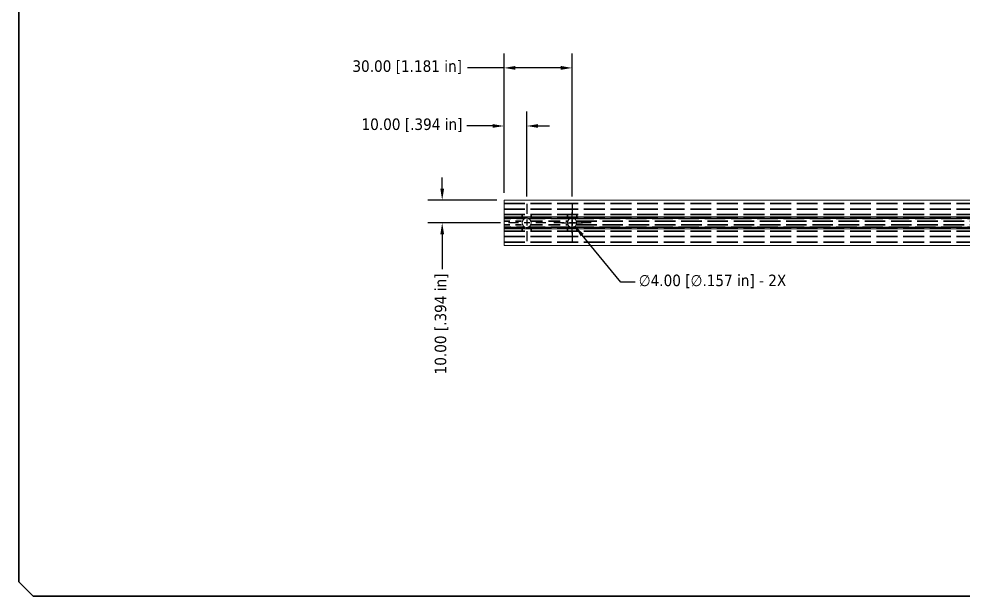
# Model space of a CAD drawing. Header units: inches. Extents: x 1 to 33.8, y 0.5 to 21.5.
# Drawn here: x 1 to 17.38, y 0.5 to 10.52 of the extents above; entities that cross this region are included whole.
import ezdxf

# ---------------------------------------------------------------- set-up
doc = ezdxf.new("R2010")
doc.units = ezdxf.units.IN
doc.header["$LTSCALE"] = 2
doc.header["$MEASUREMENT"] = 0
doc.linetypes.add('CHAIN', pattern=[0.7087, 0.4724, -0.0591, 0.1181, -0.0591])
doc.linetypes.add('DASHED', pattern=[0.2067, 0.1654, -0.0413])
doc.layers.get('0').update_dxf_attribs({"lineweight": 25})
for name, color, linetype, lineweight in [('Center Mark (ANSI)', 7, 'Continuous', 25), ('Dimension (ANSI)', 7, 'Continuous', 25), ('TITLE', 7, 'Continuous', 35), ('Visible (ANSI)', 7, 'Continuous', 18)]:
    doc.layers.add(name, color=color, linetype=linetype, lineweight=lineweight)
doc.layers.add('Hidden (ANSI)', color=9, linetype='DASHED', lineweight=35, true_color=0x808080)
doc.styles.add('Note Text (ANSI)', font='tahoma.ttf')
doc.dimstyles.new('Default - mm [in] (ANSI)', dxfattribs={"dimscale": 2, "dimtxt": 0.1, "dimasz": 0.098425, "dimexe": 0.125, "dimexo": 0.063, "dimgap": 0.031496, "dimtad": 0, "dimtoh": 1, "dimlfac": 25.4, "dimrnd": 1e-08, "dimzin": 4, "dimdsep": 46, "dimtxsty": 'Note Text (ANSI)', "dimcen": 0.09, "dimdle": 0.393701, "dimclrd": 256, "dimclre": 256, "dimclrt": 256, "dimadec": 1, "dimazin": 1, "dimtfac": 1.2, "dimtofl": 0, "dimtmove": 0, "dimatfit": 3, "dimfxl": 0, "dimtolj": 1, "dimtzin": 4, "dimlwd": -1, "dimlwe": -1, "dimarcsym": 0})

# ---------------------------------------------------------------- blocks, each defined once
blk = doc.blocks.new('Borders B-Size')
at = {"layer": 'TITLE'}
for p, q in [((0.5, 0.375), (0.5, 10.625)), ((0.625, 0.25), (0.5, 0.375)), ((16.75, 0.25), (0.625, 0.25))]:
    blk.add_line(p, q, dxfattribs=at)
blk = doc.blocks.new('*D19')
at = {"layer": 'Defpoints', "color": 0, "transparency": 16777216}
for p in [(9.413, 7.37), (8.341, 6.976), (9.478, 6.976)]:
    blk.add_point(p, dxfattribs=at)
at = {"layer": 'Dimension (ANSI)', "transparency": 16777216}
for p, q in [((8.341, 7.567), (8.341, 7.764)), ((9.287, 7.37), (8.091, 7.37)), ((9.352, 6.976), (8.091, 6.976)), ((8.341, 6.779), (8.341, 6.173))]:
    blk.add_line(p, q, dxfattribs=at)
for points in [[(8.309, 7.567), (8.374, 7.567), (8.341, 7.37)], [(8.309, 6.779), (8.374, 6.779), (8.341, 6.976)]]:
    blk.add_solid(points, dxfattribs=at)
at = {"layer": 'Dimension (ANSI)', "transparency": 16777216, "insert": (8.211, 4.347), "char_height": 0.2, "attachment_point": 1, "rotation": 90, "style": 'Note Text (ANSI)'}
blk.add_mtext('\\A1;10.00 [.394 in]', dxfattribs=at)
blk = doc.blocks.new('*D20')
at = {"layer": 'Defpoints', "color": 0, "transparency": 16777216}
for p in [(9.807, 8.657), (9.413, 7.37), (9.807, 7.305)]:
    blk.add_point(p, dxfattribs=at)
at = {"layer": 'Dimension (ANSI)', "transparency": 16777216}
for p, q in [((9.413, 7.496), (9.413, 8.907)), ((9.807, 7.431), (9.807, 8.907)), ((9.217, 8.657), (8.769, 8.657)), ((10.004, 8.657), (10.201, 8.657))]:
    blk.add_line(p, q, dxfattribs=at)
for points in [[(9.217, 8.69), (9.217, 8.625), (9.413, 8.657)], [(10.004, 8.69), (10.004, 8.625), (9.807, 8.657)]]:
    blk.add_solid(points, dxfattribs=at)
at = {"layer": 'Dimension (ANSI)', "transparency": 16777216, "insert": (6.942, 8.788), "char_height": 0.2, "attachment_point": 1, "style": 'Note Text (ANSI)'}
blk.add_mtext('\\A1;10.00 [.394 in]', dxfattribs=at)
blk = doc.blocks.new('*D21')
at = {"layer": 'Defpoints', "color": 0, "transparency": 16777216}
for p in [(10.595, 9.665), (9.413, 7.37), (10.595, 7.305)]:
    blk.add_point(p, dxfattribs=at)
at = {"layer": 'Dimension (ANSI)', "transparency": 16777216}
for p, q in [((9.413, 7.496), (9.413, 9.915)), ((10.595, 7.431), (10.595, 9.915)), ((9.413, 9.665), (8.779, 9.665)), ((10.398, 9.665), (9.61, 9.665))]:
    blk.add_line(p, q, dxfattribs=at)
for points in [[(9.61, 9.698), (9.61, 9.632), (9.413, 9.665)], [(10.398, 9.698), (10.398, 9.632), (10.595, 9.665)]]:
    blk.add_solid(points, dxfattribs=at)
at = {"layer": 'Dimension (ANSI)', "transparency": 16777216, "insert": (6.784, 9.796), "char_height": 0.2, "attachment_point": 1, "style": 'Note Text (ANSI)'}
blk.add_mtext('\\A1;30.00 [1.181 in]', dxfattribs=at)
blk = doc.blocks.new('*D27')
at = {"layer": 'Defpoints', "color": 0, "transparency": 16777216}
for p in [(10.545, 7.037), (10.644, 6.915)]:
    blk.add_point(p, dxfattribs=at)
at = {"layer": 'Dimension (ANSI)', "transparency": 16777216}
for p, q in [((10.595, 6.796), (10.595, 7.156)), ((10.415, 6.976), (10.775, 6.976)), ((11.438, 5.947), (10.769, 6.763)), ((11.687, 5.947), (11.438, 5.947))]:
    blk.add_line(p, q, dxfattribs=at)
blk.add_solid([(10.795, 6.784), (10.744, 6.742), (10.644, 6.915)], dxfattribs=at)
at = {"layer": 'Dimension (ANSI)', "transparency": 16777216, "insert": (11.75, 6.078), "char_height": 0.2, "attachment_point": 1, "style": 'Note Text (ANSI)'}
blk.add_mtext('\\A1;\\fTahoma|b0|i0;\\H0.2000;∅4.00 [∅.157 in] - 2X', dxfattribs=at)

msp = doc.modelspace()

# ---------------------------------------------------------------- linework, layer by layer
at = {"layer": 'Center Mark (ANSI)', "linetype": 'CHAIN', "ltscale": 0.182523}
for p, q in [((9.807147, 7.305017), (9.807147, 6.647537)), ((10.594548, 7.305017), (10.594548, 6.647537)), ((10.135887, 6.976277), (9.478407, 6.976277)), ((10.923288, 6.976277), (10.265808, 6.976277))]:
    msp.add_line(p, q, dxfattribs=at)
at = {"layer": 'Hidden (ANSI)', "ltscale": 1.093036}
for p, q in [((9.413446, 7.310923), (29.295336, 7.310923)), ((9.413446, 7.212301), (29.295336, 7.212301)), ((9.413446, 7.120175), (29.295336, 7.120175)), ((9.413446, 7.076081), (29.295336, 7.076081)), ((9.413446, 7.058777), (29.295336, 7.058777)), ((9.413446, 6.893777), (29.295336, 6.893777)), ((9.413446, 6.876473), (29.295336, 6.876473)), ((9.413446, 6.832379), (29.295336, 6.832379)), ((9.413446, 6.740253), (29.295336, 6.740253)), ((9.413446, 6.641631), (29.295336, 6.641631))]:
    msp.add_line(p, q, dxfattribs=at)
at = {"layer": 'Hidden (ANSI)', "ltscale": 0.355897}
for p, q in [((9.413446, 7.052463), (9.787256, 7.052463)), ((9.413446, 6.900091), (9.787256, 6.900091))]:
    msp.add_line(p, q, dxfattribs=at)
at = {"layer": 'Hidden (ANSI)', "ltscale": 0.058372}
for p, q in [((9.728407, 7.120175), (9.728407, 7.058777)), ((9.885887, 7.120175), (9.885887, 7.058777)), ((10.515808, 7.120175), (10.515808, 7.058777)), ((10.673288, 7.120175), (10.673288, 7.058777)), ((9.728407, 6.893777), (9.728407, 6.832379)), ((9.885887, 6.893777), (9.885887, 6.832379)), ((10.515808, 6.893777), (10.515808, 6.832379)), ((10.673288, 6.893777), (10.673288, 6.832379))]:
    msp.add_line(p, q, dxfattribs=at)
at = {"layer": 'Hidden (ANSI)', "ltscale": 0.904233}
for p, q in [((9.827038, 7.052463), (10.574657, 7.052463)), ((9.827038, 6.900091), (10.574657, 6.900091))]:
    msp.add_line(p, q, dxfattribs=at)
at = {"layer": 'Hidden (ANSI)', "ltscale": 1.075915}
for p, q in [((10.614439, 7.052463), (29.295336, 7.052463)), ((10.614439, 6.900091), (29.295336, 6.900091))]:
    msp.add_line(p, q, dxfattribs=at)
at = {"layer": 'Hidden (ANSI)', "ltscale": 0.306178}
for p, q in [((9.413446, 7.00793), (9.735049, 7.00793)), ((9.413446, 6.944624), (9.735049, 6.944624))]:
    msp.add_line(p, q, dxfattribs=at)
at = {"layer": 'Hidden (ANSI)', "ltscale": 0.612456}
for p, q in [((9.879245, 7.00793), (10.52245, 7.00793)), ((9.879245, 6.944624), (10.52245, 6.944624))]:
    msp.add_line(p, q, dxfattribs=at)
at = {"layer": 'Hidden (ANSI)', "ltscale": 1.072908}
for p, q in [((10.666646, 7.00793), (29.295336, 7.00793)), ((10.666646, 6.944624), (29.295336, 6.944624))]:
    msp.add_line(p, q, dxfattribs=at)
at = {"layer": 'Hidden (ANSI)', "ltscale": 0.031676}
for points, knots in [([(9.728407, 7.058777), (9.728407, 7.058777), (9.728965, 7.058244), (9.73117, 7.056143), (9.732817, 7.054576), (9.734953, 7.052554), (9.735001, 7.052509), (9.735049, 7.052463)], [0.3509638203, 0.3509638203, 0.3509638203, 0.3509638203, 0.39189348562, 0.39189348562, 0.43282315095, 0.43282315095, 0.43375417953, 0.43375417953, 0.43375417953, 0.43375417953]), ([(9.879245, 7.052463), (9.879293, 7.052509), (9.87934, 7.052554), (9.881477, 7.054576), (9.883123, 7.056143), (9.885329, 7.058244), (9.885887, 7.058777), (9.885887, 7.058777)], [0.97010110168, 0.97010110168, 0.97010110168, 0.97010110168, 0.97103213026, 0.97103213026, 1.01196179558, 1.01196179558, 1.05289146091, 1.05289146091, 1.05289146091, 1.05289146091]), ([(10.515808, 7.058777), (10.515808, 7.058777), (10.516367, 7.058244), (10.518572, 7.056143), (10.520219, 7.054576), (10.522355, 7.052554), (10.522402, 7.052509), (10.52245, 7.052463)], [0.3509638203, 0.3509638203, 0.3509638203, 0.3509638203, 0.39189348562, 0.39189348562, 0.43282315095, 0.43282315095, 0.43375417953, 0.43375417953, 0.43375417953, 0.43375417953]), ([(10.666646, 7.052463), (10.666694, 7.052509), (10.666742, 7.052554), (10.668878, 7.054576), (10.670525, 7.056143), (10.67273, 7.058244), (10.673288, 7.058777), (10.673288, 7.058777)], [0.97010110168, 0.97010110168, 0.97010110168, 0.97010110168, 0.97103213026, 0.97103213026, 1.01196179558, 1.01196179558, 1.05289146091, 1.05289146091, 1.05289146091, 1.05289146091]), ([(9.735049, 6.900091), (9.735001, 6.900045), (9.734953, 6.9), (9.732817, 6.897978), (9.73117, 6.896411), (9.728965, 6.894311), (9.728407, 6.893777), (9.728407, 6.893777)], [0.97010110168, 0.97010110168, 0.97010110168, 0.97010110168, 0.97103213026, 0.97103213026, 1.01196179558, 1.01196179558, 1.05289146091, 1.05289146091, 1.05289146091, 1.05289146091]), ([(9.885887, 6.893777), (9.885887, 6.893777), (9.885329, 6.894311), (9.883123, 6.896411), (9.881477, 6.897978), (9.87934, 6.9), (9.879293, 6.900045), (9.879245, 6.900091)], [0.3509638203, 0.3509638203, 0.3509638203, 0.3509638203, 0.39189348562, 0.39189348562, 0.43282315095, 0.43282315095, 0.43375417953, 0.43375417953, 0.43375417953, 0.43375417953]), ([(10.52245, 6.900091), (10.522402, 6.900045), (10.522355, 6.9), (10.520219, 6.897978), (10.518572, 6.896411), (10.516367, 6.894311), (10.515808, 6.893777), (10.515808, 6.893777)], [0.97010110168, 0.97010110168, 0.97010110168, 0.97010110168, 0.97103213026, 0.97103213026, 1.01196179558, 1.01196179558, 1.05289146091, 1.05289146091, 1.05289146091, 1.05289146091]), ([(10.673288, 6.893777), (10.673288, 6.893777), (10.67273, 6.894311), (10.670525, 6.896411), (10.668878, 6.897978), (10.666742, 6.9), (10.666694, 6.900045), (10.666646, 6.900091)], [0.3509638203, 0.3509638203, 0.3509638203, 0.3509638203, 0.39189348562, 0.39189348562, 0.43282315095, 0.43282315095, 0.43375417953, 0.43375417953, 0.43375417953, 0.43375417953])]:
    msp.add_open_spline(points, degree=3, knots=knots, dxfattribs=at)
at = {"layer": 'Hidden (ANSI)', "ltscale": 0.193586}
for points, knots in [([(9.735049, 7.052463), (9.735191, 7.053785), (9.735374, 7.055089), (9.736248, 7.059962), (9.73727, 7.063236), (9.739801, 7.068223), (9.741641, 7.070526), (9.746891, 7.074657), (9.751995, 7.075912), (9.763657, 7.076264), (9.771745, 7.074884), (9.789084, 7.072173), (9.798361, 7.071006), (9.815932, 7.071006), (9.825209, 7.072173), (9.842549, 7.074884), (9.850637, 7.076264), (9.862298, 7.075912), (9.867403, 7.074657), (9.872653, 7.070526), (9.874492, 7.068223), (9.877024, 7.063236), (9.878046, 7.059962), (9.878919, 7.055089), (9.879103, 7.053785), (9.879245, 7.052463)], [0.0183417285, 0.0183417285, 0.0183417285, 0.0183417285, 0.0282332983, 0.0282332983, 0.0564665965, 0.0564665965, 0.082857158, 0.082857158, 0.1313662589, 0.1313662589, 0.1983111091, 0.1983111091, 0.2652559592, 0.2652559592, 0.3322008094, 0.3322008094, 0.3991456595, 0.3991456595, 0.4476547605, 0.4476547605, 0.4740453219, 0.4740453219, 0.5022786202, 0.5022786202, 0.5121701899, 0.5121701899, 0.5121701899, 0.5121701899]), ([(10.52245, 7.052463), (10.522592, 7.053785), (10.522776, 7.055089), (10.523649, 7.059962), (10.524671, 7.063236), (10.527203, 7.068223), (10.529043, 7.070526), (10.534292, 7.074657), (10.539397, 7.075912), (10.551059, 7.076264), (10.559146, 7.074884), (10.576486, 7.072173), (10.585763, 7.071006), (10.603334, 7.071006), (10.612611, 7.072173), (10.62995, 7.074884), (10.638038, 7.076264), (10.6497, 7.075912), (10.654804, 7.074657), (10.660054, 7.070526), (10.661894, 7.068223), (10.664425, 7.063236), (10.665448, 7.059962), (10.666321, 7.055089), (10.666504, 7.053785), (10.666646, 7.052463)], [0.0183417285, 0.0183417285, 0.0183417285, 0.0183417285, 0.0282332983, 0.0282332983, 0.0564665965, 0.0564665965, 0.082857158, 0.082857158, 0.1313662589, 0.1313662589, 0.1983111091, 0.1983111091, 0.2652559592, 0.2652559592, 0.3322008094, 0.3322008094, 0.3991456595, 0.3991456595, 0.4476547605, 0.4476547605, 0.4740453219, 0.4740453219, 0.5022786202, 0.5022786202, 0.5121701899, 0.5121701899, 0.5121701899, 0.5121701899]), ([(9.879245, 6.900091), (9.879103, 6.89877), (9.878919, 6.897465), (9.878046, 6.892592), (9.877024, 6.889318), (9.874492, 6.884331), (9.872653, 6.882029), (9.867403, 6.877898), (9.862298, 6.876642), (9.850637, 6.87629), (9.842549, 6.877671), (9.825209, 6.880381), (9.815932, 6.881548), (9.798361, 6.881548), (9.789084, 6.880381), (9.771745, 6.877671), (9.763657, 6.87629), (9.751995, 6.876642), (9.746891, 6.877898), (9.741641, 6.882029), (9.739801, 6.884331), (9.73727, 6.889318), (9.736248, 6.892592), (9.735374, 6.897465), (9.735191, 6.89877), (9.735049, 6.900091)], [0.548853647, 0.548853647, 0.548853647, 0.548853647, 0.5587452167, 0.5587452167, 0.586978515, 0.586978515, 0.6133690764, 0.6133690764, 0.6618781774, 0.6618781774, 0.7288230276, 0.7288230276, 0.7957678777, 0.7957678777, 0.8627127278, 0.8627127278, 0.929657578, 0.929657578, 0.978166679, 0.978166679, 1.0045572404, 1.0045572404, 1.0327905387, 1.0327905387, 1.0426821084, 1.0426821084, 1.0426821084, 1.0426821084]), ([(10.666646, 6.900091), (10.666504, 6.89877), (10.666321, 6.897465), (10.665448, 6.892592), (10.664425, 6.889318), (10.661894, 6.884331), (10.660054, 6.882029), (10.654804, 6.877898), (10.6497, 6.876642), (10.638038, 6.87629), (10.62995, 6.877671), (10.612611, 6.880381), (10.603334, 6.881548), (10.585763, 6.881548), (10.576486, 6.880381), (10.559146, 6.877671), (10.551059, 6.87629), (10.539397, 6.876642), (10.534292, 6.877898), (10.529043, 6.882029), (10.527203, 6.884331), (10.524671, 6.889318), (10.523649, 6.892592), (10.522776, 6.897465), (10.522592, 6.89877), (10.52245, 6.900091)], [0.548853647, 0.548853647, 0.548853647, 0.548853647, 0.5587452167, 0.5587452167, 0.586978515, 0.586978515, 0.6133690764, 0.6133690764, 0.6618781774, 0.6618781774, 0.7288230276, 0.7288230276, 0.7957678777, 0.7957678777, 0.8627127278, 0.8627127278, 0.929657578, 0.929657578, 0.978166679, 0.978166679, 1.0045572404, 1.0045572404, 1.0327905387, 1.0327905387, 1.0426821084, 1.0426821084, 1.0426821084, 1.0426821084])]:
    msp.add_open_spline(points, degree=3, knots=knots, dxfattribs=at)
at = {"layer": 'Visible (ANSI)'}
for p, q in [((9.413446, 7.369978), (29.295336, 7.369978)), ((9.413446, 7.310923), (9.413446, 7.369978)), ((9.413446, 7.310923), (9.413446, 7.09982)), ((9.413446, 7.07982), (9.413446, 7.09982)), ((9.413446, 7.07982), (29.295336, 7.07982)), ((9.413446, 7.07982), (9.413446, 7.070132)), ((9.413446, 7.070132), (9.413446, 6.882422)), ((9.413446, 6.882422), (9.413446, 6.872734)), ((9.413446, 6.872734), (29.295336, 6.872734)), ((9.413446, 6.852734), (9.413446, 6.872734)), ((9.413446, 6.852734), (9.413446, 6.641631)), ((9.413446, 6.582576), (9.413446, 6.641631)), ((9.413446, 6.582576), (29.295336, 6.582576))]:
    msp.add_line(p, q, dxfattribs=at)
for centre in [(9.807147, 6.976277), (10.594548, 6.976277)]:
    msp.add_circle(centre, 0.07874, dxfattribs=at)

# ---------------------------------------------------------------- block references
at = {"xscale": 2, "yscale": 2, "zscale": 2}
msp.add_blockref('Borders B-Size', (0, 0), dxfattribs=at)

# ---------------------------------------------------------------- dimensions: what is measured, and where the dimension line sits
at = {"layer": 'Dimension (ANSI)'}
for base, p2, angle, override, picture, middle in [((10.594548, 9.664839), (10.594548, 7.305017), 180, {"dimgap": 0.031496, "dimtoh": 0, "dimdec": 2, "dimlfac": 25.4, "dimtol": 0, "dimlim": 0, "dimtp": 0, "dimtm": 0, "dimtdec": 2, "dimatfit": 2}, '*D21', (7.749996, 9.664839)), ((9.807147, 8.657379), (9.807147, 7.305017), 180, {"dimgap": 0.031496, "dimtoh": 0, "dimdec": 2, "dimlfac": 25.4, "dimtol": 0, "dimlim": 0, "dimtp": 0, "dimtm": 0, "dimtdec": 2, "dimatfit": 1}, '*D20', (7.823599, 8.657379)), ((8.341405, 6.976277), (9.478407, 6.976277), 270, {"dimgap": 0.031496, "dimtoh": 0, "dimdec": 2, "dimlfac": 25.4, "dimtol": 0, "dimlim": 0, "dimtp": 0, "dimtm": 0, "dimtdec": 2, "dimatfit": 1}, '*D19', (8.341405, 5.228538))]:
    dim = msp.add_linear_dim(base=base, p1=(9.413446, 7.369978), p2=p2, angle=angle, dimstyle='Default - mm [in] (ANSI)', override=override, dxfattribs=at)
    dim.commit()
    dim.dimension.update_dxf_attribs({"geometry": picture, "text_midpoint": middle, "dimtype": 160})
dim = msp.add_diameter_dim_2p(p1=(10.544622, 7.037165), p2=(10.644475, 6.915389), text='\\fTahoma|b0|i0;\\H0.2000;<> - 2X', dimstyle='Default - mm [in] (ANSI)', override={"dimgap": 0.031496, "dimtih": 1, "dimdec": 2, "dimlfac": 25.4, "dimtol": 0, "dimlim": 0, "dimtp": 0, "dimtm": 0, "dimtdec": 2}, dxfattribs=at)
dim.commit()
dim.dimension.update_dxf_attribs({"geometry": '*D27', "text_midpoint": (13.085418, 5.947047), "dimtype": 163})

doc.saveas('drawing.dxf')
